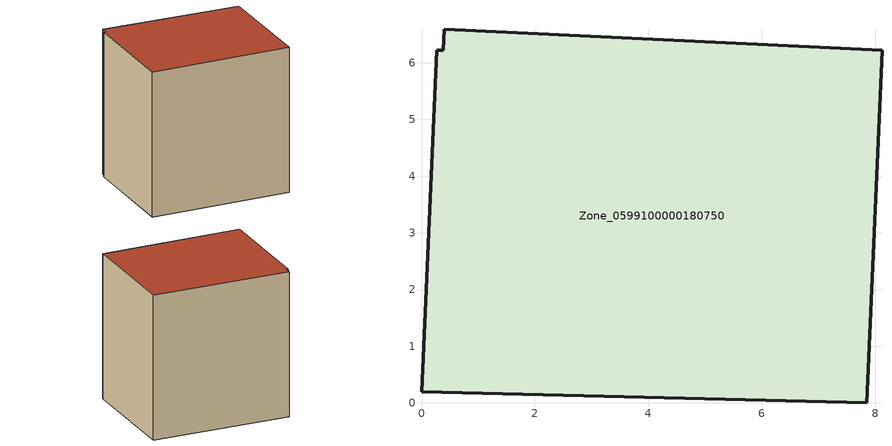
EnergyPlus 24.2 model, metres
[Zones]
Zone_0599100000180750
 floor ground (C_G): 0.38,6.22 0.4,6.59 8.12,6.22 7.85,0 0,0.2 0.27,6.22 z1.46
 wall outside (C_F): 7.85,0 8.12,6.22 0.4,6.59 0.38,6.22 0.27,6.22 0,0.2 7.85,0 z1.46:9.53
 roof outside (C_R): 0.4,6.59 0.38,6.22 0.27,6.22 0,0.2 7.85,0 8.12,6.22 z9.53
[BUILDING]
Pand.0599100000180750: North Axis=0; Terrain=City; Loads Convergence Tolerance Value=0.04; Temperature Convergence Tolerance Value=0.4; Solar Distribution=FullExterior; Maximum Number of Warmup Days=25; Minimum Number of Warmup Days=1
[Site:Location]
Rotterdam.The.Hague.AP_ZH_NLD Design_Conditions: Latitude=51.96; Longitude=4.45; Time Zone=1; Elevation=-4.5
[SITE:GROUNDTEMPERATURE:BUILDINGSURFACE]
18, 18, 18, 18, 18, 18, 18, 18, 18, 18, 18, 18
[MATERIAL] Thermal Absorptance=0.9; Solar Absorptance=0.7; Visible Absorptance=0.7
Name | Roughness | Thickness | Conductivity | Density | Specific Heat
G.TI.1946-1964 | MediumSmooth | 0.15 | 1 | 540 | 1210
F.TI.1946-1964 | Rough | 0.3 | 0.857143 | 1920 | 840
R.TI.1946-1964 | MediumRough | 0.2 | 0.277778 | 1500 | 1000
[CONSTRUCTION]
C_G: G.TI.1946-1964
C_F: F.TI.1946-1964
C_R: R.TI.1946-1964
[ZONE]
Zone_0599100000180750: Type=1; Multiplier=1; Ceiling Height=Autocalculate; Volume=Autocalculate; Floor Area=autocalculate; Part of Total Floor Area=Yes
[ZONEINFILTRATION:DESIGNFLOWRATE]
Infil_Zone_0599100000180750: Zone or ZoneList or Space or SpaceList=Zone_0599100000180750; Schedule=AlwaysOn; Design Flow Rate Calculation Method=Flow/Area; Flow Rate per Floor Area=0.003; Constant Term Coefficient=1; Temperature Term Coefficient=0; Velocity Term Coefficient=0; Velocity Squared Term Coefficient=0
[HVACTEMPLATE:ZONE:IDEALLOADSAIRSYSTEM]
Zone_0599100000180750: Maximum Heating Supply Air Temperature=50; Minimum Cooling Supply Air Temperature=13; Maximum Heating Supply Air Humidity Ratio=0.0156; Minimum Cooling Supply Air Humidity Ratio=0.0077; Heating Limit=NoLimit; Cooling Limit=NoLimit; Dehumidification Control Type=ConstantSensibleHeatRatio; Cooling Sensible Heat Ratio=0.7; Dehumidification Setpoint=60; Humidification Control Type=None; Humidification Setpoint=30; Outdoor Air Method=None; Outdoor Air Flow Rate per Person=0.00944; Outdoor Air Flow Rate per Zone Floor Area=0; Outdoor Air Flow Rate per Zone=0; Demand Controlled Ventilation Type=None; Outdoor Air Economizer Type=NoEconomizer; Heat Recovery Type=None; Sensible Heat Recovery Effectiveness=0.7; Latent Heat Recovery Effectiveness=0.65
[ZONECONTROL:THERMOSTAT]
ThermostatControl_Zone_0599100000180750: Zone or ZoneList=Zone_0599100000180750; Control Type Schedule=DualSetpointControlType; Control 1=Thermostat_Zone_0599100000180750; Temperature Difference Between Cutout And Setpoint=0
[THERMOSTATSETPOINT:DUALSETPOINT]
Thermostat_Zone_0599100000180750: Heating Setpoint Temperature Schedule=HeatingSetpoint_Zone_0599100000180750; Cooling Setpoint Temperature Schedule=CoolingSetpoint_Zone_0599100000180750
[SCHEDULE:COMPACT]
HeatingSetpoint_Zone_0599100000180750: Through: 12/31, For: AllDays, Until: 24:00, 21
CoolingSetpoint_Zone_0599100000180750: Through: 12/31, For: AllDays, Until: 24:00, 24
DualSetpointControlType: Through: 12/31, For: AllDays, Until: 24:00, 4
AlwaysOn: Through: 12/31, For: AllDays, Until: 24:00, 1
